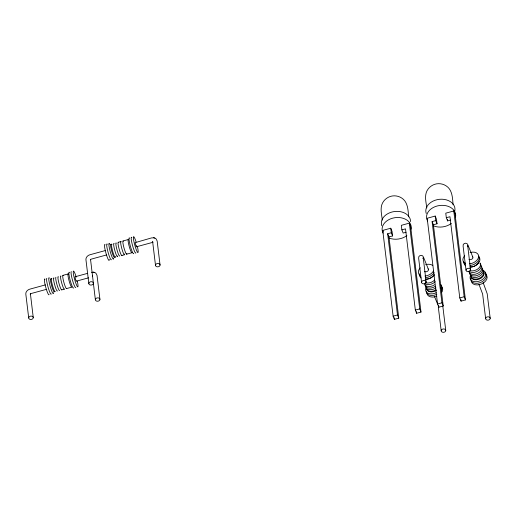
<?xml version="1.0" encoding="UTF-8"?>
<svg xmlns="http://www.w3.org/2000/svg" width="516" height="516" viewBox="0 0 516 516"><rect width="100%" height="100%" fill="white"/><g stroke="black" fill="none" stroke-linecap="round" stroke-linejoin="round"><path stroke-width="0.77" d="M76.31 280.917L75.478 279.517L75.052 276.776L87.707 273.319M422.952 258.703L423.23 257.581L426.119 281.988A2.29 1.69 -6.9 0 1 422.752 283.703A2.29 1.69 -6.9 0 1 422.656 280.775A2.29 1.69 -6.9 0 1 426.119 281.988M467.399 246.551L467.677 245.429L470.566 269.836A2.29 1.69 -6.9 0 1 467.199 271.545A2.29 1.69 -6.9 0 1 467.103 268.617A2.29 1.69 -6.9 0 1 470.566 269.836M153.878 237.811L151.556 237.908L135.095 242.662L136.353 246.796L152.91 242.307M136.353 246.796L136.34 245.732M118.261 242.275L120.886 241.559M123.072 240.959L128.323 239.521M105.561 250.486L89.932 254.756C87.817 255.343 85.824 257.226 85.927 259.554L88.829 283.542M106.715 254.904L91.313 259.116L90.326 259.787L90.519 259.238L93.39 283.226A2.29 1.69 -6.9 0 1 90.01 284.929A2.29 1.69 -6.9 0 1 89.932 281.994A2.29 1.69 -6.9 0 1 93.39 283.226M121.776 255.523L124.401 254.801M126.588 254.207L131.838 252.769M62.946 275.351L68.196 273.919M45.434 284.877L29.805 289.154C27.69 289.734 25.697 291.624 25.8 293.946L28.703 317.933M46.588 289.302L31.186 293.514L30.199 294.178L30.392 293.63L33.263 317.617A2.29 1.69 -6.9 0 1 29.883 319.32A2.29 1.69 -6.9 0 1 29.805 316.392A2.29 1.69 -6.9 0 1 33.263 317.617M76.226 281.194L88.552 277.821M61.649 289.915L64.274 289.199M66.461 288.599L71.711 287.16A6.863 0.909 74.7 0 1 68.757 279.549A6.863 0.909 74.7 0 1 68.505 274.177M382.737 230.413L390.747 228.22L392.037 231.4L392.586 235.941L388.948 236.934L398.778 318.159L394.405 319.352L393.115 316.173L382.737 230.413L383.253 231.684M401.867 229.872L405.512 228.872L415.335 310.097L416.625 313.276L420.998 312.077L410.62 226.318L409.336 223.138L401.319 225.331L401.867 229.872L403.157 233.051L406.066 232.258M435.194 216.062L427.183 218.255L437.562 304.014L441.935 302.821L432.105 221.603L435.749 220.609L435.194 216.062L436.484 219.248L437.033 223.789L433.395 224.782L443.225 306.001L438.852 307.201L434.53 296.577M446.314 217.713L449.958 216.72L459.782 297.938L461.072 301.118L465.445 299.925L455.067 214.166L453.783 210.986L445.766 213.173L446.314 217.713L447.604 220.9L450.513 220.1M398.778 318.159L397.488 314.973L387.658 233.754L391.302 232.761L390.747 228.22M393.115 316.173L397.488 314.973M415.335 310.097L419.714 308.897L409.336 223.138M459.782 297.938L464.161 296.745L453.783 210.986M91.429 272.3L93.751 272.209M154.516 237.973L156.013 238.779L157.154 240.998L160.057 264.985A2.29 1.69 -6.9 0 1 156.69 266.701A2.29 1.69 -6.9 0 1 156.593 263.773A2.29 1.69 -6.9 0 1 160.057 264.985M94.389 272.364L95.886 273.17L97.027 275.389L99.93 299.377A2.29 1.69 -6.9 0 1 96.563 301.092A2.29 1.69 -6.9 0 1 96.466 298.164A2.29 1.69 -6.9 0 1 99.93 299.377M153.594 237.747L154.877 238.063M93.467 272.138L94.751 272.454M152.839 242.101L152.62 241.527L155.503 265.321M472.804 257.039L468.006 245.177C467.328 241.927 462.272 242.946 463.116 246.248L466.012 270.165M483.105 282.484L487.207 293.785L490.2 318.327A2.29 1.69 -6.9 0 1 486.82 320.03A2.29 1.69 -6.9 0 1 486.743 317.101A2.29 1.69 -6.9 0 1 490.2 318.327M478.977 284.426L482.628 294.017L485.64 318.643M435.749 220.609L437.033 223.789M464.161 296.745L465.445 299.925M432.105 221.603L433.395 224.782M428.357 269.197L423.559 257.336C422.881 254.078 417.825 255.104 418.67 258.406L421.566 282.317M441.935 302.821L443.225 306.001M391.302 232.761L392.586 235.941M419.714 308.897L420.998 312.077M387.658 233.754L388.948 236.934M92.493 275.918L92.59 276.357M453.074 204.749C452.532 198.215 452.468 189.836 446.153 185.876C443.354 184.038 439.884 183.296 436.581 183.844C433.272 184.418 430.215 186.257 428.196 188.946C423.855 194.371 426.048 201.795 426.79 207.948M460.878 299.532L461.072 301.118M447.424 219.384L447.604 220.9M442.857 306.569L445.753 330.485A2.29 1.69 -6.9 0 1 442.373 332.181A2.29 1.69 -6.9 0 1 442.296 329.253A2.29 1.69 -6.9 0 1 445.753 330.485M438.658 305.607L438.852 307.201M438.303 306.936L441.193 330.795M408.627 216.907C408.085 210.373 408.021 201.995 401.706 198.028C398.907 196.19 395.437 195.454 392.134 196.003C388.825 196.577 385.768 198.408 383.749 201.105C379.408 206.529 381.601 213.946 382.343 220.106M416.431 311.683L416.625 313.276M394.211 317.766L394.405 319.352M93.454 283.852L95.376 299.712M480.783 265.617A6.863 4.541 -22 0 1 477.616 273.441A6.863 4.541 -22 0 1 468.818 271.261M480.009 263.708A6.863 4.541 -22 0 1 478.371 270.642A6.863 4.541 -22 0 1 469.199 271.41M482.215 268.139A6.863 4.541 -22 0 1 477.429 275.383A6.863 4.541 -22 0 1 469.457 272.854M482.073 268.797A6.863 4.541 -22 0 1 478.9 276.621A6.863 4.541 -22 0 1 470.102 274.447M482.718 270.39A6.863 4.541 -22 0 1 478.719 278.563A6.863 4.541 -22 0 1 470.831 274.783M483.763 271.958A6.863 4.541 -22 0 1 478.977 279.201A6.863 4.541 -22 0 1 471.005 276.673M483.053 270.41A8.237 5.444 -22 0 1 484.414 277.724A8.237 5.444 -22 0 1 473.985 281.581A8.237 5.444 -22 0 1 470.798 274.938M485.085 272.803A8.237 5.444 -22 0 1 480.286 282.607A8.237 5.444 -22 0 1 470.818 278.079M485.73 274.389A8.237 5.444 -22 0 1 481.925 283.781A8.237 5.444 -22 0 1 471.366 281.168M478.513 256.575A8.237 5.444 -22 0 1 478.68 262.844A8.237 5.444 -22 0 1 470.637 267.082M465.542 265.817A8.237 5.444 -22 0 1 464.155 263.353M478.9 261.606A6.863 4.541 -22 0 1 469.618 267.03M480.157 263.044A6.863 4.541 -22 0 1 477.726 269.049A6.863 4.541 -22 0 1 469.715 270.487M478.816 256.097A8.237 5.444 -22 0 1 469.992 265.488M464.897 264.231A8.237 5.444 -22 0 1 463.51 261.76M470.076 252.505A8.237 5.444 -22 0 1 478.635 256.6A8.237 5.444 -22 0 1 469.347 263.895M465.645 263.437A8.237 5.444 -22 0 1 464.703 255.639M472.54 256.729A2.29 1.516 -22 0 1 471.998 259.045A2.29 1.516 -22 0 1 468.941 259.296M434.691 284.703A6.863 4.541 -22 0 1 424.371 283.419M435.194 281.697A6.863 4.541 -22 0 1 424.752 283.568M435.336 286.296A6.863 4.541 -22 0 1 425.016 285.006M435.981 287.889A6.863 4.541 -22 0 1 425.655 286.599M436.143 289.798A6.863 4.541 -22 0 1 429.073 291.069A6.863 4.541 -22 0 1 426.384 286.941M436.401 290.437A6.863 4.541 -22 0 1 426.558 288.825M440.941 284.477A8.237 5.444 -22 0 1 440.928 288.367M436.188 292.753A8.237 5.444 -22 0 1 427.667 293.049A8.237 5.444 -22 0 1 426.351 287.096M441.586 286.07A8.237 5.444 -22 0 1 441.303 290.469M436.833 294.346A8.237 5.444 -22 0 1 426.274 291.733M441.283 286.548A8.237 5.444 -22 0 1 441.948 292.062M436.82 296.223A8.237 5.444 -22 0 1 426.919 293.32M434.414 274.751A8.237 5.444 -22 0 1 426.19 279.233M421.095 277.976A8.237 5.444 -22 0 1 419.708 275.505M433.93 275.047A6.863 4.541 -22 0 1 425.171 279.182M434.549 280.104A6.863 4.541 -22 0 1 425.268 282.639M434.091 272.654A8.237 5.444 -22 0 1 425.545 277.64M420.45 276.382A8.237 5.444 -22 0 1 419.063 273.912M433.446 271.061A8.237 5.444 -22 0 1 424.9 276.054M419.811 274.789A8.237 5.444 -22 0 1 420.256 267.791M425.629 264.656A8.237 5.444 -22 0 1 432.782 265.546M428.093 268.888A2.29 1.516 -22 0 1 427.551 271.197A2.29 1.516 -22 0 1 424.494 271.455M61.843 289.721A6.863 0.909 74.7 0 1 58.921 283.168A6.863 0.909 74.7 0 1 58.443 276.924M64.468 289.005A6.863 0.909 74.7 0 1 61.546 282.445A6.863 0.909 74.7 0 1 61.069 276.208M59.656 290.321A6.863 0.909 74.7 0 1 56.966 284.632A6.863 0.909 74.7 0 1 55.947 277.266M57.469 290.921A6.863 0.909 74.7 0 1 54.541 284.361A6.863 0.909 74.7 0 1 54.07 278.124M55.283 291.514A6.863 0.909 74.7 0 1 52.355 284.961A6.863 0.909 74.7 0 1 51.884 278.724M54.406 291.753A6.863 0.909 74.7 0 1 51.484 285.2A6.863 0.909 74.7 0 1 51.007 278.963M53.554 292.643A8.237 1.09 74.7 0 1 50.258 286.574A8.237 1.09 74.7 0 1 49.407 278.047M51.297 293.997A8.237 1.09 74.7 0 1 48.072 287.173A8.237 1.09 74.7 0 1 46.846 278.337M49.11 294.597A8.237 1.09 74.7 0 1 45.602 286.728A8.237 1.09 74.7 0 1 45.034 279.24M73.607 287.896A8.237 1.09 74.7 0 1 70.099 280.033A8.237 1.09 74.7 0 1 69.531 272.545M66.654 288.405A6.863 0.909 74.7 0 1 63.732 281.852A6.863 0.909 74.7 0 1 63.255 275.608M75.794 287.302A8.237 1.09 74.7 0 1 72.569 280.472A8.237 1.09 74.7 0 1 71.343 271.635M77.316 281.188A8.237 1.09 74.7 0 1 76.703 285.406A8.237 1.09 74.7 0 1 73.24 272.39A8.237 1.09 74.7 0 1 76.22 277.073M121.969 255.33A6.863 0.909 74.7 0 1 119.048 248.77A6.863 0.909 74.7 0 1 118.57 242.533M124.653 253.982A6.863 0.909 74.7 0 1 121.911 248.918A6.863 0.909 74.7 0 1 121.196 241.817M119.783 255.93A6.863 0.909 74.7 0 1 116.861 249.37A6.863 0.909 74.7 0 1 116.384 243.133M117.654 255.891A6.863 0.909 74.7 0 1 114.907 250.834A6.863 0.909 74.7 0 1 114.197 243.733M115.216 257.316A6.863 0.909 74.7 0 1 112.262 249.705A6.863 0.909 74.7 0 1 112.011 244.326M115.468 256.491A6.863 0.909 74.7 0 1 115.41 257.123M114.533 257.361A6.863 0.909 74.7 0 1 111.849 251.673A6.863 0.909 74.7 0 1 110.824 244.307M113.681 258.252A8.237 1.09 74.7 0 1 110.102 251.137A8.237 1.09 74.7 0 1 110.024 244.481M111.424 259.606A8.237 1.09 74.7 0 1 107.915 251.737A8.237 1.09 74.7 0 1 107.347 244.249M109.308 259.445A8.237 1.09 74.7 0 1 106.012 253.375A8.237 1.09 74.7 0 1 105.154 244.848M132.031 252.576A6.863 0.909 74.7 0 1 129.11 246.022A6.863 0.909 74.7 0 1 128.632 239.779M133.734 253.504A8.237 1.09 74.7 0 1 130.226 245.635A8.237 1.09 74.7 0 1 129.658 238.147M126.839 253.382A6.863 0.909 74.7 0 1 124.098 248.325A6.863 0.909 74.7 0 1 123.382 241.217M135.921 252.905A8.237 1.09 74.7 0 1 132.412 245.042A8.237 1.09 74.7 0 1 131.844 237.554M137.443 246.796A8.237 1.09 74.7 0 1 136.888 251.15A8.237 1.09 74.7 0 1 133.386 238.263A8.237 1.09 74.7 0 1 136.14 242.017M427.57 220.971A14.642 10.81 -6.9 0 1 439.413 205.529A14.642 10.81 -6.9 0 1 455.57 216.978M451.307 223.422A14.642 10.81 -6.9 0 1 433.666 225.944M426.242 213.527A14.642 10.81 -6.9 0 1 439.619 199.292A14.642 10.81 -6.9 0 1 454.828 210.85M383.124 233.122A14.642 10.81 -6.9 0 1 394.966 217.688A14.642 10.81 -6.9 0 1 411.123 229.13M406.86 235.58A14.642 10.81 -6.9 0 1 389.219 238.095M381.795 225.679A14.642 10.81 -6.9 0 1 394.224 211.56A14.642 10.81 -6.9 0 1 410.53 221.583"/></g></svg>
